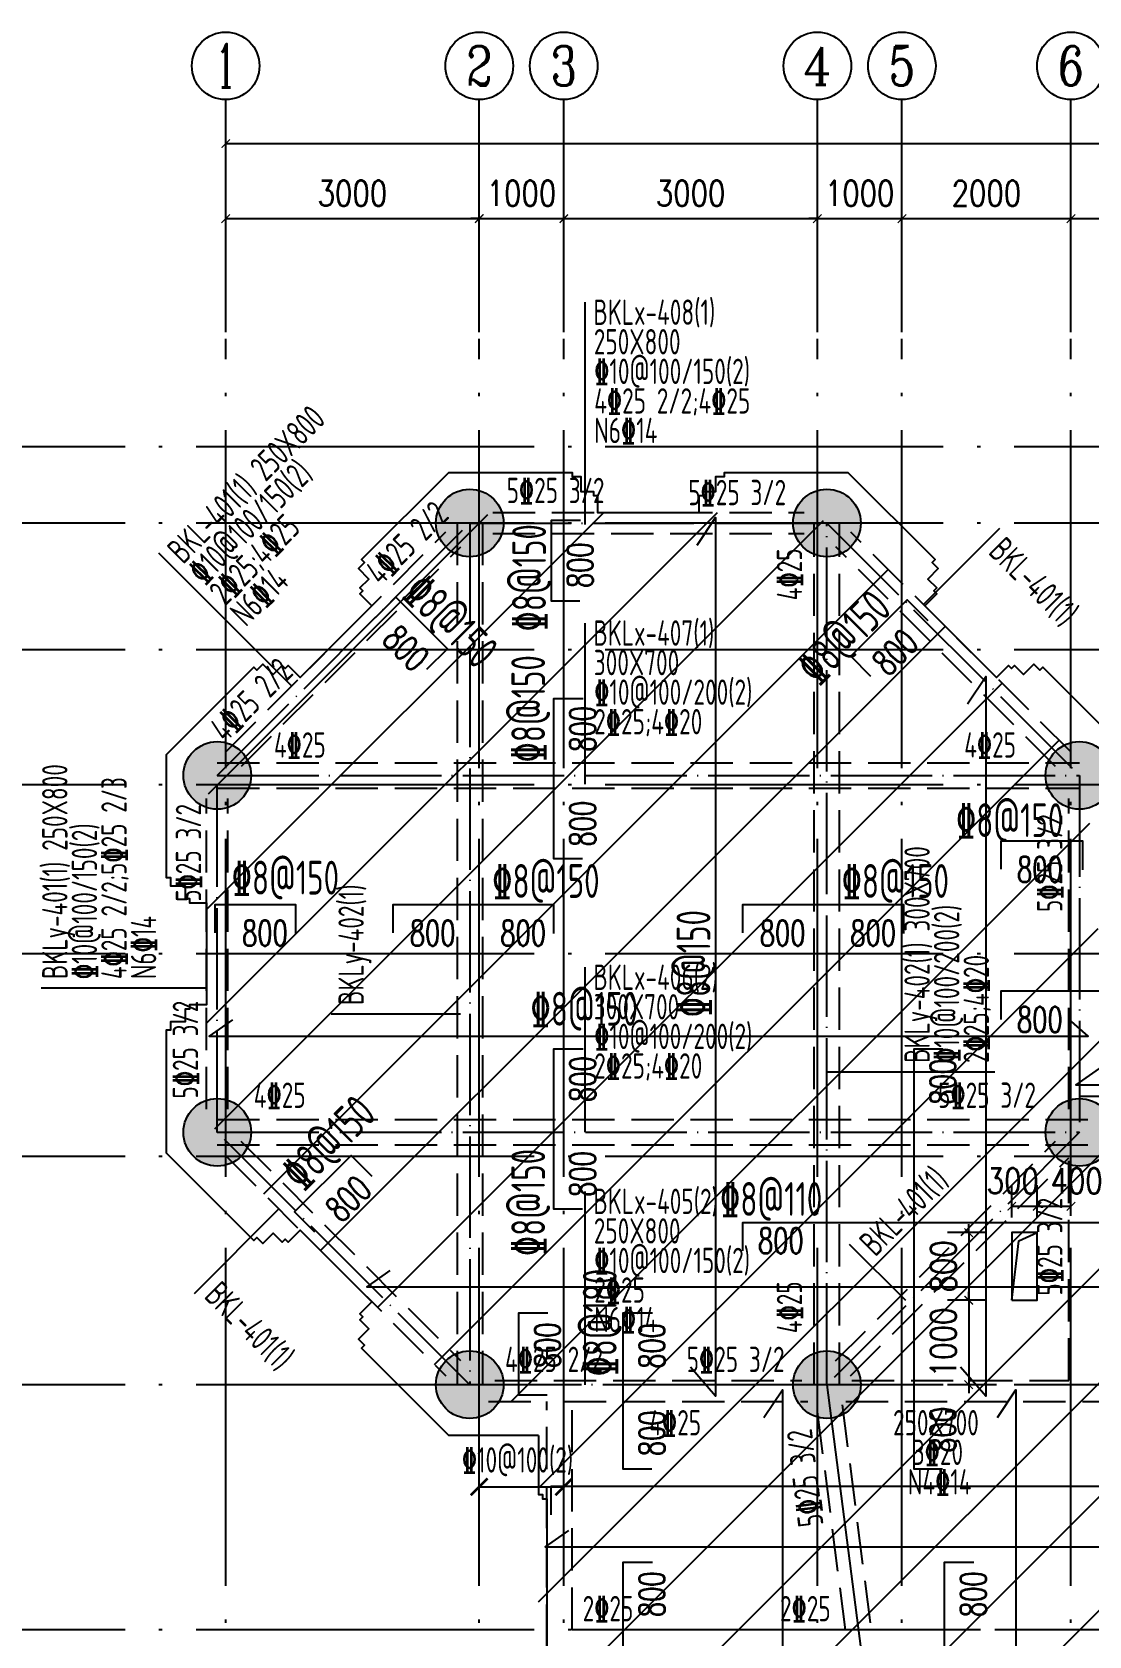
# Model space of a CAD drawing. Header units: millimetres. Extents: x 2998490 to 15040601, y 444546 to 7822218.
# Drawn here: x 14373315 to 14385818, y 7591789 to 7610775 of the extents above; entities that cross this region are included whole.
import ezdxf
from ezdxf.enums import TextEntityAlignment as Align

# ---------------------------------------------------------------- set-up
doc = ezdxf.new("R2010")
doc.units = ezdxf.units.MM
doc.header["$LTSCALE"] = 2000
doc.linetypes.add('DASH', pattern=[0.35, 0.25, -0.1])
doc.linetypes.add('DOTE', pattern=[2.42, 2, -0.2, 0.02, -0.2])
for name, color, linetype in [('3-AXIS', 3, 'Continuous'), ('3-AXIS_TEXT', 7, 'Continuous'), ('3-ban', 84, 'Continuous'), ('3-ban-hatch', 9, 'Continuous'), ('3-ban-rein', 1, 'Continuous'), ('3-ban-TEXT', 7, 'Continuous'), ('3-COLUMN-UP', 2, 'Continuous'), ('3-HATCH', 8, 'Continuous'), ('3-liang-rein-X', 54, 'Continuous'), ('3-liang-rein-Y', 130, 'Continuous'), ('3-liang-R截面-X', 50, 'Continuous'), ('3-liang-R截面-Y', 70, 'Continuous'), ('3-liang-s-1', 44, 'Continuous'), ('3-liang-xu', 120, 'DASH'), ('AXIS', 3, 'Continuous'), ('AXIS_TEXT', 7, 'Continuous'), ('DOTE', 9, 'DOTE')]:
    doc.layers.add(name, color=color, linetype=linetype)
doc.styles.add('_TCH_AXIS', font='COMPLEX', dxfattribs={"bigfont": 'GBCBIG'})
doc.styles.add('COMPLEX', font='COMPLEX')
doc.styles.add('DIM_FONT', font='SIMPLEX', dxfattribs={"width": 0.8, "bigfont": 'HZTXT'})
doc.styles.add('TJ1', font='tj-romans1.shx', dxfattribs={"width": 0.8, "bigfont": 'tj-hztxt1.shx'})
doc.styles.add('TSSD_Rein', font='Tssdeng.shx', dxfattribs={"width": 0.7, "bigfont": 'hztxt.shx'})
doc.dimstyles.new('DIMN100', dxfattribs={"dimtxt": 300, "dimasz": 100, "dimexe": 250, "dimexo": 300, "dimgap": 150, "dimtad": 1, "dimdec": 0, "dimzin": 0, "dimdsep": 46, "dimtxsty": 'DIM_FONT', "dimblk": 'ARCHTICK', "dimcen": 0.09, "dimclrt": 7, "dimazin": 2, "dimtfac": 1, "dimtdec": 0, "dimtix": 1, "dimtmove": 2, "dimatfit": 3, "dimldrblk": 'ARCHTICK', "dimfxl": 0, "dimtolj": 1, "dimtzin": 0, "dimarcsym": 0})

# ---------------------------------------------------------------- blocks, each defined once
blk = doc.blocks.new('_ArchTick')
at = {"color": 0, "linetype": 'ByBlock', "const_width": 0.15}
blk.add_lwpolyline([(-0.5, -0.5), (0.5, 0.5)], dxfattribs=at)
blk = doc.blocks.new('*D101')
at = {"layer": 'AXIS', "color": 0, "lineweight": -2}
for p, q in [((14375606, 7607523), (14375606, 7608816)), ((14378605, 7607523), (14378605, 7608816)), ((14375606, 7608566), (14378605, 7608566))]:
    blk.add_line(p, q, dxfattribs=at)
at = {"layer": 'Defpoints', "color": 0}
for p in [(14378605, 7608566), (14375606, 7607223), (14378605, 7607223)]:
    blk.add_point(p, dxfattribs=at)
at = {"layer": 'AXIS', "color": 0, "lineweight": -2, "xscale": 100, "yscale": 100, "zscale": 100, "rotation": 180}
blk.add_blockref('_ArchTick', (14375606, 7608566), dxfattribs=at)
at = {"layer": 'AXIS', "color": 0, "lineweight": -2, "xscale": 100, "yscale": 100, "zscale": 100}
blk.add_blockref('_ArchTick', (14378605, 7608566), dxfattribs=at)
at = {"layer": 'AXIS', "color": 7, "insert": (14377105, 7608866), "char_height": 300, "attachment_point": 5, "style": 'DIM_FONT'}
blk.add_mtext('\\A1;3000', dxfattribs=at)
blk = doc.blocks.new('*D102')
at = {"layer": 'AXIS', "color": 0, "lineweight": -2}
for p, q in [((14378605, 7607523), (14378605, 7608816)), ((14379606, 7607523), (14379606, 7608816)), ((14378605, 7608566), (14378505, 7608566)), ((14378605, 7608566), (14379606, 7608566)), ((14379606, 7608566), (14379706, 7608566))]:
    blk.add_line(p, q, dxfattribs=at)
at = {"layer": 'Defpoints', "color": 0}
for p in [(14379606, 7608566), (14378605, 7607223), (14379606, 7607223)]:
    blk.add_point(p, dxfattribs=at)
at = {"layer": 'AXIS', "color": 0, "lineweight": -2, "xscale": 100, "yscale": 100, "zscale": 100}
blk.add_blockref('_ArchTick', (14378605, 7608566), dxfattribs=at)
at = {"layer": 'AXIS', "color": 0, "lineweight": -2, "xscale": 100, "yscale": 100, "zscale": 100, "rotation": 180}
blk.add_blockref('_ArchTick', (14379606, 7608566), dxfattribs=at)
at = {"layer": 'AXIS', "color": 7, "insert": (14379105, 7608866), "char_height": 300, "attachment_point": 5, "style": 'DIM_FONT'}
blk.add_mtext('\\A1;1000', dxfattribs=at)
blk = doc.blocks.new('*D103')
at = {"layer": 'AXIS', "color": 0, "lineweight": -2}
for p, q in [((14379606, 7607523), (14379606, 7608816)), ((14382606, 7607523), (14382606, 7608816)), ((14379606, 7608566), (14382606, 7608566))]:
    blk.add_line(p, q, dxfattribs=at)
at = {"layer": 'Defpoints', "color": 0}
for p in [(14382606, 7608566), (14379606, 7607223), (14382606, 7607223)]:
    blk.add_point(p, dxfattribs=at)
at = {"layer": 'AXIS', "color": 0, "lineweight": -2, "xscale": 100, "yscale": 100, "zscale": 100, "rotation": 180}
blk.add_blockref('_ArchTick', (14379606, 7608566), dxfattribs=at)
at = {"layer": 'AXIS', "color": 0, "lineweight": -2, "xscale": 100, "yscale": 100, "zscale": 100}
blk.add_blockref('_ArchTick', (14382606, 7608566), dxfattribs=at)
at = {"layer": 'AXIS', "color": 7, "insert": (14381106, 7608866), "char_height": 300, "attachment_point": 5, "style": 'DIM_FONT'}
blk.add_mtext('\\A1;3000', dxfattribs=at)
blk = doc.blocks.new('*D104')
at = {"layer": 'AXIS', "color": 0, "lineweight": -2}
for p, q in [((14382606, 7607523), (14382606, 7608816)), ((14383606, 7607523), (14383606, 7608816)), ((14382606, 7608566), (14382506, 7608566)), ((14382606, 7608566), (14383606, 7608566)), ((14383606, 7608566), (14383706, 7608566))]:
    blk.add_line(p, q, dxfattribs=at)
at = {"layer": 'Defpoints', "color": 0}
for p in [(14383606, 7608566), (14382606, 7607223), (14383606, 7607223)]:
    blk.add_point(p, dxfattribs=at)
at = {"layer": 'AXIS', "color": 0, "lineweight": -2, "xscale": 100, "yscale": 100, "zscale": 100}
blk.add_blockref('_ArchTick', (14382606, 7608566), dxfattribs=at)
at = {"layer": 'AXIS', "color": 0, "lineweight": -2, "xscale": 100, "yscale": 100, "zscale": 100, "rotation": 180}
blk.add_blockref('_ArchTick', (14383606, 7608566), dxfattribs=at)
at = {"layer": 'AXIS', "color": 7, "insert": (14383106, 7608866), "char_height": 300, "attachment_point": 5, "style": 'DIM_FONT'}
blk.add_mtext('\\A1;1000', dxfattribs=at)
blk = doc.blocks.new('*D105')
at = {"layer": 'AXIS', "color": 0, "lineweight": -2}
for p, q in [((14383606, 7607523), (14383606, 7608816)), ((14385606, 7607523), (14385606, 7608816)), ((14383606, 7608566), (14385606, 7608566))]:
    blk.add_line(p, q, dxfattribs=at)
at = {"layer": 'Defpoints', "color": 0}
for p in [(14385606, 7608566), (14383606, 7607223), (14385606, 7607223)]:
    blk.add_point(p, dxfattribs=at)
at = {"layer": 'AXIS', "color": 0, "lineweight": -2, "xscale": 100, "yscale": 100, "zscale": 100, "rotation": 180}
blk.add_blockref('_ArchTick', (14383606, 7608566), dxfattribs=at)
at = {"layer": 'AXIS', "color": 0, "lineweight": -2, "xscale": 100, "yscale": 100, "zscale": 100}
blk.add_blockref('_ArchTick', (14385606, 7608566), dxfattribs=at)
at = {"layer": 'AXIS', "color": 7, "insert": (14384606, 7608866), "char_height": 300, "attachment_point": 5, "style": 'DIM_FONT'}
blk.add_mtext('\\A1;2000', dxfattribs=at)
blk = doc.blocks.new('*D106')
at = {"layer": 'AXIS', "color": 0, "lineweight": -2}
for p, q in [((14385606, 7607523), (14385606, 7608816)), ((14389606, 7607523), (14389606, 7608816)), ((14385606, 7608566), (14389606, 7608566))]:
    blk.add_line(p, q, dxfattribs=at)
at = {"layer": 'Defpoints', "color": 0}
for p in [(14389606, 7608566), (14385606, 7607223), (14389606, 7607223)]:
    blk.add_point(p, dxfattribs=at)
at = {"layer": 'AXIS', "color": 0, "lineweight": -2, "xscale": 100, "yscale": 100, "zscale": 100, "rotation": 180}
blk.add_blockref('_ArchTick', (14385606, 7608566), dxfattribs=at)
at = {"layer": 'AXIS', "color": 0, "lineweight": -2, "xscale": 100, "yscale": 100, "zscale": 100}
blk.add_blockref('_ArchTick', (14389606, 7608566), dxfattribs=at)
at = {"layer": 'AXIS', "color": 7, "insert": (14387606, 7608866), "char_height": 300, "attachment_point": 5, "style": 'DIM_FONT'}
blk.add_mtext('\\A1;4000', dxfattribs=at)
blk = doc.blocks.new('*D115')
at = {"layer": 'AXIS', "color": 0, "lineweight": -2}
for p, q in [((14375606, 7607523), (14375606, 7609705)), ((14451856, 7607523), (14451856, 7609705)), ((14375606, 7609455), (14451856, 7609455))]:
    blk.add_line(p, q, dxfattribs=at)
at = {"layer": 'Defpoints', "color": 0}
for p in [(14451856, 7609455), (14375606, 7607223), (14451856, 7607223)]:
    blk.add_point(p, dxfattribs=at)
at = {"layer": 'AXIS', "color": 0, "lineweight": -2, "xscale": 100, "yscale": 100, "zscale": 100, "rotation": 180}
blk.add_blockref('_ArchTick', (14375606, 7609455), dxfattribs=at)
at = {"layer": 'AXIS', "color": 0, "lineweight": -2, "xscale": 100, "yscale": 100, "zscale": 100}
blk.add_blockref('_ArchTick', (14451856, 7609455), dxfattribs=at)
at = {"layer": 'AXIS', "color": 7, "insert": (14417563, 7609755), "char_height": 300, "attachment_point": 5, "style": 'DIM_FONT'}
blk.add_mtext('\\A1;76250', dxfattribs=at)
blk = doc.blocks.new('_AXISO')
blk.add_circle((0, 0), 0.5)
at = {"layer": '3-AXIS_TEXT', "style": 'COMPLEX', "width": 1.041667}
blk.add_attdef('A', text='', height=0.56, dxfattribs=at).set_placement((-0.25, -0.28), (0.25, -0.28), align=Align.FIT)
blk = doc.blocks.new('*D1013')
at = {"layer": '3-ban', "color": 0, "lineweight": -2}
for p, q in [((14384906, 7596743), (14384906, 7597125)), ((14385206, 7596743), (14385206, 7597125)), ((14384906, 7596875), (14385206, 7596875))]:
    blk.add_line(p, q, dxfattribs=at)
at = {"layer": 'Defpoints', "color": 0}
for p in [(14385206, 7596875), (14384906, 7596443), (14385206, 7596443)]:
    blk.add_point(p, dxfattribs=at)
at = {"layer": '3-ban', "color": 0, "lineweight": -2, "xscale": 100, "yscale": 100, "zscale": 100, "rotation": 180}
blk.add_blockref('_ArchTick', (14384906, 7596875), dxfattribs=at)
at = {"layer": '3-ban', "color": 0, "lineweight": -2, "xscale": 100, "yscale": 100, "zscale": 100}
blk.add_blockref('_ArchTick', (14385206, 7596875), dxfattribs=at)
at = {"layer": '3-ban', "color": 7, "insert": (14384918, 7597175), "char_height": 300, "attachment_point": 5, "style": 'DIM_FONT'}
blk.add_mtext('\\A1;300', dxfattribs=at)
blk = doc.blocks.new('*D1014')
at = {"layer": '3-ban', "color": 0, "lineweight": -2}
for p, q in [((14385206, 7596743), (14385206, 7597125)), ((14385606, 7596761), (14385606, 7597125)), ((14385206, 7596875), (14385606, 7596875))]:
    blk.add_line(p, q, dxfattribs=at)
at = {"layer": 'Defpoints', "color": 0}
for p in [(14385606, 7596875), (14385206, 7596443), (14385606, 7596461)]:
    blk.add_point(p, dxfattribs=at)
at = {"layer": '3-ban', "color": 0, "lineweight": -2, "xscale": 100, "yscale": 100, "zscale": 100, "rotation": 180}
blk.add_blockref('_ArchTick', (14385206, 7596875), dxfattribs=at)
at = {"layer": '3-ban', "color": 0, "lineweight": -2, "xscale": 100, "yscale": 100, "zscale": 100}
blk.add_blockref('_ArchTick', (14385606, 7596875), dxfattribs=at)
at = {"layer": '3-ban', "color": 7, "insert": (14385673, 7597175), "char_height": 300, "attachment_point": 5, "style": 'DIM_FONT'}
blk.add_mtext('\\A1;400', dxfattribs=at)
blk = doc.blocks.new('*D1015')
at = {"layer": '3-ban', "color": 0, "lineweight": -2}
for p, q in [((14384396, 7596563), (14384396, 7596663)), ((14384606, 7596563), (14384146, 7596563)), ((14384396, 7596563), (14384396, 7595763)), ((14384606, 7595763), (14384146, 7595763)), ((14384396, 7595763), (14384396, 7595663))]:
    blk.add_line(p, q, dxfattribs=at)
at = {"layer": 'Defpoints', "color": 0}
for p in [(14384906, 7596563), (14384396, 7595763), (14384906, 7595763)]:
    blk.add_point(p, dxfattribs=at)
at = {"layer": '3-ban', "color": 0, "lineweight": -2, "xscale": 100, "yscale": 100, "zscale": 100}
for p, rotation in [((14384396, 7596563), 270), ((14384396, 7595763), 90)]:
    blk.add_blockref('_ArchTick', p, dxfattribs=dict(at, rotation=rotation))
at = {"layer": '3-ban', "color": 7, "insert": (14384096, 7596163), "char_height": 300, "attachment_point": 5, "rotation": 90, "style": 'DIM_FONT'}
blk.add_mtext('\\A1;800', dxfattribs=at)
blk = doc.blocks.new('*D1016')
at = {"layer": '3-ban', "color": 0, "lineweight": -2}
for p, q in [((14384396, 7595763), (14384396, 7595863)), ((14384606, 7595763), (14384146, 7595763)), ((14384396, 7595763), (14384396, 7594763)), ((14384724, 7594763), (14384146, 7594763)), ((14384396, 7594763), (14384396, 7594663))]:
    blk.add_line(p, q, dxfattribs=at)
at = {"layer": 'Defpoints', "color": 0}
for p in [(14384906, 7595763), (14384396, 7594763), (14385024, 7594763)]:
    blk.add_point(p, dxfattribs=at)
at = {"layer": '3-ban', "color": 0, "lineweight": -2, "xscale": 100, "yscale": 100, "zscale": 100}
for p, rotation in [((14384396, 7595763), 270), ((14384396, 7594763), 90)]:
    blk.add_blockref('_ArchTick', p, dxfattribs=dict(at, rotation=rotation))
at = {"layer": '3-ban', "color": 7, "insert": (14384096, 7595263), "char_height": 300, "attachment_point": 5, "rotation": 90, "style": 'DIM_FONT'}
blk.add_mtext('\\A1;1000', dxfattribs=at)
blk = doc.blocks.new('*D1078')
at = {"layer": '3-liang-rein-X', "color": 0, "lineweight": -2}
for p, q in [((14378605, 7593531), (14378605, 7594054)), ((14379606, 7593531), (14379606, 7594054)), ((14378605, 7593554), (14379606, 7593554))]:
    blk.add_line(p, q, dxfattribs=at)
at = {"layer": 'Defpoints', "color": 0}
for p in [(14379606, 7593554), (14378605, 7592931), (14379606, 7592931)]:
    blk.add_point(p, dxfattribs=at)
at = {"layer": '3-liang-rein-X', "color": 0, "lineweight": -2, "xscale": 200, "yscale": 200, "zscale": 200, "rotation": 180}
blk.add_blockref('_ArchTick', (14378605, 7593554), dxfattribs=at)
at = {"layer": '3-liang-rein-X', "color": 0, "lineweight": -2, "xscale": 200, "yscale": 200, "zscale": 200}
blk.add_blockref('_ArchTick', (14379606, 7593554), dxfattribs=at)

msp = doc.modelspace()

# ---------------------------------------------------------------- hatches: boundary and pattern name
at = {"layer": '3-ban-hatch'}
h = msp.add_hatch(dxfattribs=at)
h.set_pattern_fill('ANSI31', color=8, scale=300, style=0)
h.set_pattern_definition([(45, (-3453.4, -83662.9), (-673.51921, 673.51921), [])])
h.paths.add_polyline_path([(14379305.5, 7588163.1), (14379305.5, 7594563.1), (14378716.6, 7594563.1), (14378211.8, 7594867.6), (14375608.4, 7597470.4), (14375379.3, 7598024.5), (14375379.3, 7601703.3), (14375609.6, 7602257), (14378211.6, 7604859), (14378765.7, 7605088.1), (14382445.1, 7605088.1), (14382999.1, 7604858.8), (14385600.8, 7602257.2), (14385830.5, 7601703.3), (14385830.5, 7600163.1), (14389305.5, 7600163.1), (14389305.5, 7594563.1), (14387305.5, 7594563.1), (14387305.5, 7591865.1), (14389305.5, 7591863.1), (14389305.5, 7591563.1), (14452155.5, 7591563.1), (14452155.5, 7588163.1)])
at = {"layer": '3-HATCH'}
h = msp.add_hatch(color=256, dxfattribs=at)
edge = h.paths.add_edge_path()
edge.add_arc((14378493.3, 7604963.1), 400, 0, 360)
h = msp.add_hatch(color=256, dxfattribs=at)
edge = h.paths.add_edge_path()
edge.add_arc((14382718.3, 7604963.1), 400, 0, 360)
h = msp.add_hatch(color=256, dxfattribs=at)
edge = h.paths.add_edge_path()
edge.add_arc((14375505.8, 7601975.6), 400, 0, 360)
h = msp.add_hatch(color=256, dxfattribs=at)
edge = h.paths.add_edge_path()
edge.add_arc((14385705.8, 7601975.6), 400, 0, 360)
h = msp.add_hatch(color=256, dxfattribs=at)
edge = h.paths.add_edge_path()
edge.add_arc((14375505.8, 7597750.6), 400, 0, 360)
h = msp.add_hatch(color=256, dxfattribs=at)
edge = h.paths.add_edge_path()
edge.add_arc((14385705.8, 7597750.6), 400, 0, 360)
h = msp.add_hatch(color=256, dxfattribs=at)
edge = h.paths.add_edge_path()
edge.add_arc((14378493.3, 7594763.1), 400, 0, 360)
h = msp.add_hatch(color=256, dxfattribs=at)
edge = h.paths.add_edge_path()
edge.add_arc((14382718.3, 7594763.1), 400, 0, 360)

# ---------------------------------------------------------------- linework, layer by layer
at = {"layer": '3-AXIS', "color": 15, "linetype": 'DOTE'}
for p, q in [((14375605.6, 7577863.1), (14375605.6, 7607143.2)), ((14378605.1, 7577863.1), (14378605.1, 7607143.3)), ((14379605.6, 7577863.1), (14379605.6, 7607143.2)), ((14382606, 7577863.1), (14382606, 7607143.3)), ((14383605.6, 7577863.1), (14383605.6, 7607143.2)), ((14385605.6, 7577863.1), (14385605.6, 7607143.2)), ((14451855.6, 7605863.1), (14370566.4, 7605863.1)), ((14451855.6, 7604963.1), (14370566.4, 7604963.1)), ((14451855.6, 7603463.1), (14370566.4, 7603463.1)), ((14451855.6, 7601863.1), (14370566.4, 7601863.1)), ((14451855.6, 7599863.1), (14370566.4, 7599863.1)), ((14451855.6, 7597463.1), (14370566.4, 7597463.1)), ((14451855.6, 7594763.1), (14370566.4, 7594763.1)), ((14382718.5, 7594760.7), (14383605.6, 7587863.1)), ((14451855.6, 7591863.1), (14370566.4, 7591863.1))]:
    msp.add_line(p, q, dxfattribs=at)
at = {"layer": '3-ban-rein'}
for points in [[(14379796.9, 7604038.1), (14379458.9, 7604038.1), (14379458.9, 7604995.7), (14379804.9, 7604995.7)], [(14381183, 7604701.7), (14381401, 7605027.3), (14381401, 7594627.4), (14381103.5, 7594969.5)], [(14377378.9, 7603844.9), (14377617.9, 7604083.9), (14378227.9, 7603473.9), (14377983.2, 7603229.2)], [(14383239, 7603148.3), (14383000, 7603387.3), (14383667.4, 7604054.6), (14383912, 7603810)], [(14384380.1, 7602821), (14384598.1, 7603146.6), (14384598.1, 7594627.4), (14384300.6, 7594969.5)], [(14379826.9, 7600986.1), (14379489, 7600986.1), (14379489, 7602886.1), (14379835, 7602886.1)], [(14384780.5, 7600864.2), (14384780.5, 7601202.1), (14385743.5, 7601202.1), (14385743.5, 7600856.1)], [(14375481.8, 7600110.8), (14375481.8, 7600448.7), (14376430.5, 7600448.7), (14376430.5, 7600102.7)], [(14377585.2, 7600110.8), (14377585.2, 7600448.7), (14379485.2, 7600448.7), (14379485.2, 7600102.7)], [(14381725.8, 7600110.8), (14381725.8, 7600448.7), (14383625.8, 7600448.7), (14383625.8, 7600102.7)], [(14384780.5, 7599087.3), (14384780.5, 7599425.2), (14386630.5, 7599425.2), (14386630.5, 7599079.2)], [(14375684.9, 7599081.6), (14375411.2, 7598888.2), (14385809.6, 7598888.2), (14385580.2, 7599091.3)], [(14379826.9, 7596840.1), (14379489, 7596840.1), (14379489, 7598740.1), (14379835, 7598740.1)], [(14384087.5, 7593763.1), (14383749.6, 7593763.1), (14383749.6, 7598740.1), (14384095.6, 7598740.1)], [(14385938.1, 7598507.5), (14385664.5, 7598314.1), (14389625.1, 7598314.1), (14389395.8, 7598517.2)], [(14376660.1, 7596569.5), (14376421.2, 7596808.4), (14377088.5, 7597475.8), (14377333.2, 7597231.1)], [(14381725.8, 7596346.6), (14381725.8, 7596684.6), (14386630.5, 7596684.6), (14386630.5, 7596338.6)], [(14377548.4, 7596116.2), (14377274.8, 7595922.7), (14389621.3, 7595922.7), (14389392, 7596125.8)], [(14379410.3, 7594640), (14379072.4, 7594640), (14379072.4, 7595613.1), (14379418.4, 7595613.1)], [(14380646.3, 7593763.1), (14380308.4, 7593763.1), (14380308.4, 7595613.1), (14380654.4, 7595613.1)], [(14381973.4, 7594375.6), (14382191.4, 7594701.2), (14382191.4, 7587897.2), (14381893.9, 7588239.3)], [(14384737.2, 7594375.6), (14384955.2, 7594701.2), (14384955.2, 7587897.2), (14384657.6, 7588239.3)], [(14379454.6, 7593222.3), (14379454.6, 7593560.3), (14387419.9, 7593560.3), (14387419.9, 7593214.3)], [(14379660.4, 7593036.2), (14379386.7, 7592842.7), (14387474.9, 7592842.7), (14387245.5, 7593045.8)], [(14380646.3, 7587902.7), (14380308.4, 7587902.7), (14380308.4, 7592663.1), (14380654.4, 7592663.1)], [(14384448.9, 7587902.7), (14384111, 7587902.7), (14384111, 7592663.1), (14384457, 7592663.1)]]:
    msp.add_lwpolyline(points, dxfattribs=at)
at = {"layer": '3-COLUMN-UP'}
for centre in [(14378493.3, 7604963.1), (14382718.3, 7604963.1), (14375505.8, 7601975.6), (14385705.8, 7601975.6), (14375505.8, 7597750.6), (14385705.8, 7597750.6), (14378493.3, 7594763.1), (14382718.3, 7594763.1)]:
    msp.add_circle(centre, 400, dxfattribs=at)
at = {"layer": '3-liang-R截面-X'}
for p, q in [((14379852.8, 7607576.5), (14379852.8, 7604944.9)), ((14379852.8, 7603778.9), (14379852.8, 7601873.3)), ((14379852.8, 7599704.1), (14379852.8, 7597750.6)), ((14379852.8, 7597051.5), (14379852.8, 7594763.1))]:
    msp.add_line(p, q, dxfattribs=at)
at = {"layer": '3-liang-R截面-Y'}
for p, q in [((14384759.5, 7604897.7), (14383859.9, 7603998.1)), ((14374809.9, 7604610.4), (14376386.7, 7603033.5)), ((14373424.4, 7599460.1), (14375380.6, 7599460.1)), ((14376855.3, 7599153.1), (14378385.2, 7599153.1)), ((14382730, 7598468.1), (14384705.9, 7598468.1)), ((14385705.8, 7598177.7), (14388006.5, 7598177.7)), ((14376235.8, 7596843.7), (14375231.6, 7595839.5)), ((14382983.1, 7596428.5), (14383647.9, 7595763.7))]:
    msp.add_line(p, q, dxfattribs=at)
at = {"layer": '3-liang-s-1'}
for points in [[(14379305.6, 7594163.1), (14378244.8, 7594163.1), (14377211.7, 7595196.2), (14377247, 7595231.5), (14377176.3, 7595302.3), (14377300.1, 7595426), (14377194, 7595532.1), (14377229.3, 7595567.4), (14377194, 7595602.8), (14377335.4, 7595744.2), (14376486.9, 7596592.7), (14376345.5, 7596451.3), (14376310.1, 7596486.7), (14376274.8, 7596451.3), (14376168.7, 7596557.4), (14376044.9, 7596433.6), (14375974.2, 7596504.3), (14375938.9, 7596469), (14374905.8, 7597502.1), (14374905.8, 7598963.1), (14374955.8, 7598963.1), (14374955.8, 7599063.1), (14375130.8, 7599063.1), (14375130.8, 7599213.1), (14375180.8, 7599213.1), (14375180.8, 7599263.1), (14375380.8, 7599263.1), (14375380.8, 7600463.1), (14375180.8, 7600463.1), (14375180.8, 7600513.1), (14375130.8, 7600513.1), (14375130.8, 7600663.1), (14374955.8, 7600663.1), (14374955.8, 7600763.1), (14374905.8, 7600763.1), (14374905.8, 7602224.1), (14375938.9, 7603257.2), (14375974.2, 7603221.9), (14376044.9, 7603292.6), (14376168.7, 7603168.8), (14376274.8, 7603274.9), (14376310.1, 7603239.5), (14376345.5, 7603274.9), (14376486.9, 7603133.5), (14377335.4, 7603982), (14377194, 7604123.4), (14377229.3, 7604158.8), (14377194, 7604194.1), (14377300.1, 7604300.2), (14377176.3, 7604423.9), (14377247, 7604494.6), (14377211.7, 7604530), (14378244.8, 7605563.1), (14379705.8, 7605563.1), (14379705.8, 7605513.1), (14379805.8, 7605513.1), (14379805.8, 7605338.1), (14379955.8, 7605338.1), (14379955.8, 7605288.1), (14380005.8, 7605288.1), (14380005.8, 7605088.1), (14381205.8, 7605088.1), (14381205.8, 7605288.1), (14381255.8, 7605288.1), (14381255.8, 7605338.1), (14381405.8, 7605338.1), (14381405.8, 7605513.1), (14381505.8, 7605513.1), (14381505.8, 7605563.1), (14382966.8, 7605563.1), (14383999.9, 7604530), (14383964.5, 7604494.6), (14384035.2, 7604423.9), (14383911.5, 7604300.2), (14384017.6, 7604194.1), (14383982.2, 7604158.8), (14384017.6, 7604123.4), (14383876.1, 7603982), (14384724.7, 7603133.5), (14384866.1, 7603274.9), (14384901.5, 7603239.5), (14384936.8, 7603274.9), (14385042.9, 7603168.8), (14385166.6, 7603292.6), (14385237.3, 7603221.9), (14385272.7, 7603257.2), (14386305.8, 7602224.1)], [(14384905.6, 7595763.1), (14384988.9, 7596465.4), (14385205.6, 7596563.1)], [(14379305.6, 7594163.1), (14379305.6, 7593463.1), (14379355.6, 7593463.1), (14379355.6, 7593413.1), (14379405.6, 7593413.1), (14379405.6, 7589313.1)]]:
    msp.add_lwpolyline(points, dxfattribs=at)
msp.add_lwpolyline([(14384905.6, 7595763.1), (14385205.6, 7595763.1), (14385205.6, 7596563.1), (14384905.6, 7596563.1)], close=True, dxfattribs=at)
at = {"layer": '3-liang-xu'}
for p, q in [((14378343.3, 7604963.1), (14378343.3, 7594763.1)), ((14378643.3, 7604963.1), (14378643.3, 7594763.1)), ((14378765.7, 7605088.1), (14382448.9, 7605088.1)), ((14382568.3, 7594763.1), (14382567.5, 7604962.4)), ((14382868.3, 7594763.1), (14382867.5, 7604962.5)), ((14375609.6, 7602257), (14378211.6, 7604859)), ((14378765.8, 7604838.1), (14382448.9, 7604838.1)), ((14385600.8, 7602257.2), (14383001.9, 7604856.1)), ((14375792.3, 7602086.1), (14378388.1, 7604681.9)), ((14385424.2, 7602080.3), (14382823.5, 7604680.9)), ((14375505.8, 7602125.6), (14385705.8, 7602125.6)), ((14375379.3, 7598024.5), (14375379.3, 7601703.3)), ((14375505.8, 7601825.6), (14385705.8, 7601825.6)), ((14375629.3, 7598024.5), (14375629.3, 7601703.3)), ((14385580.5, 7598024.5), (14385580.5, 7601703.3)), ((14375505.8, 7597900.6), (14389291, 7597900.6)), ((14375505.8, 7597600.6), (14389291, 7597600.6)), ((14375785.4, 7597647), (14378385.2, 7595047.9)), ((14382822.2, 7595044.5), (14385424.5, 7597646.8)), ((14375608.4, 7597470.4), (14378211.8, 7594867.6)), ((14382999.2, 7594867.9), (14385580.5, 7597449.2)), ((14385580.5, 7594813.1), (14385580.5, 7597449.2)), ((14378788.8, 7594813.1), (14382422.3, 7594813.1)), ((14383013.9, 7594813.1), (14385580.5, 7594813.1)), ((14378716.6, 7594563.1), (14379305.5, 7594563.1)), ((14379405.5, 7588163.1), (14379405.5, 7594563.1)), ((14379605.5, 7594563.1), (14382494.5, 7594563.1)), ((14379705.5, 7591863.1), (14379705.5, 7594563.1)), ((14382937.1, 7591863.1), (14382602.2, 7594486.4)), ((14382899.8, 7594524.4), (14383239.6, 7591863.1)), ((14382941.7, 7594563.1), (14387305.5, 7594563.1)), ((14382937.1, 7591863.1), (14379705.5, 7591863.1)), ((14387305.5, 7591863.1), (14383239.6, 7591863.1))]:
    msp.add_line(p, q, dxfattribs=at)
at = {"layer": 'AXIS'}
for p, q in [((14375605.6, 7607222.5), (14375605.6, 7609974.6)), ((14378605.1, 7607222.5), (14378605.1, 7609974.6)), ((14379605.6, 7607222.5), (14379605.6, 7609974.6)), ((14382606, 7607222.5), (14382606, 7609974.6)), ((14383605.6, 7607222.5), (14383605.6, 7609974.6)), ((14385605.6, 7607222.5), (14385605.6, 7609974.6))]:
    msp.add_line(p, q, dxfattribs=at)
at = {"layer": 'DOTE', "ltscale": 0.3}
for p, q in [((14378493.3, 7604963.1), (14378493.3, 7594763.1)), ((14382718.3, 7594763.1), (14382717.5, 7604962.5)), ((14375505.8, 7601975.6), (14385705.8, 7601975.6)), ((14375505.8, 7597750.6), (14385705.8, 7597750.6))]:
    msp.add_line(p, q, dxfattribs=at)
msp.add_lwpolyline([(14385705.8, 7601975.6), (14385705.8, 7597750.6), (14382718.3, 7594763.1), (14378493.3, 7594763.1), (14375505.8, 7597750.6), (14375505.8, 7601975.6), (14378493.3, 7604963.1), (14382718.3, 7604963.1)], close=True, dxfattribs=at)

# ---------------------------------------------------------------- block references
at = {"layer": 'AXIS'}
ref = msp.add_blockref('_AXISO', (14375605.6, 7610374.6), dxfattribs=dict(at, xscale=800, yscale=800, zscale=800))
ref.add_attrib('A', '1', dxfattribs={"layer": 'AXIS_TEXT', "height": 514.7, "style": '_TCH_AXIS'}).set_placement((14375495.3, 7610117.2), (14375715.9, 7610117.2), align=Align.FIT)
ref = msp.add_blockref('_AXISO', (14378605.1, 7610374.6), dxfattribs=dict(at, xscale=800, yscale=800, zscale=800))
ref.add_attrib('A', '2', dxfattribs={"layer": 'AXIS_TEXT', "height": 465.9, "style": '_TCH_AXIS'}).set_placement((14378449.8, 7610141.6), (14378760.4, 7610141.6), align=Align.FIT)
ref = msp.add_blockref('_AXISO', (14379605.6, 7610374.6), dxfattribs=dict(at, xscale=800, yscale=800, zscale=800))
ref.add_attrib('A', '3', dxfattribs={"layer": 'AXIS_TEXT', "height": 465.9, "style": '_TCH_AXIS'}).set_placement((14379450.2, 7610141.6), (14379760.9, 7610141.6), align=Align.FIT)
ref = msp.add_blockref('_AXISO', (14382606, 7610374.6), dxfattribs=dict(at, xscale=800, yscale=800, zscale=800))
ref.add_attrib('A', '4', dxfattribs={"layer": 'AXIS_TEXT', "height": 445.4, "style": '_TCH_AXIS'}).set_placement((14382436.3, 7610151.9), (14382775.7, 7610151.9), align=Align.FIT)
ref = msp.add_blockref('_AXISO', (14383605.6, 7610374.6), dxfattribs=dict(at, xscale=800, yscale=800, zscale=800))
ref.add_attrib('A', '5', dxfattribs={"layer": 'AXIS_TEXT', "height": 465.9, "style": '_TCH_AXIS'}).set_placement((14383450.2, 7610141.6), (14383760.9, 7610141.6), align=Align.FIT)
ref = msp.add_blockref('_AXISO', (14385605.6, 7610374.6), dxfattribs=dict(at, xscale=800, yscale=800, zscale=800))
ref.add_attrib('A', '6', dxfattribs={"layer": 'AXIS_TEXT', "height": 465.9, "style": '_TCH_AXIS'}).set_placement((14385450.2, 7610141.6), (14385760.9, 7610141.6), align=Align.FIT)

# ---------------------------------------------------------------- texts
at = {"layer": '3-ban', "style": 'TSSD_Rein', "width": 0.7}
for s, rotation, p in [('%%1328@150', 89.99419, (14379395.4, 7603680)), ('%%1328@150', 315, (14377678.3, 7604112.2)), ('%%1328@150', 45, (14382608.6, 7603022.3)), ('%%1328@150', 89.99419, (14379384.6, 7602129.3)), ('%%1328@150', 359.99419, (14384246.1, 7601245.8, -5065)), ('%%1328@150', 359.99419, (14375676.9, 7600565.3, -5065)), ('%%1328@150', 359.99419, (14378759.5, 7600525.8, -5065)), ('%%1328@150', 359.99419, (14382893.2, 7600525.8, -5065)), ('%%1328@150', 89.99419, (14381339.6, 7599112.2, -5065)), ('%%1328@150', 359.99419, (14379212.6, 7599013.1, -5065)), ('%%1328@150', 45, (14376511, 7597039.8)), ('%%1328@150', 89.99419, (14379384.6, 7596284.7)), ('%%1328@110', 359.99419, (14381454.7, 7596761.6, -5065)), ('%%1328@180', 89.99419, (14380231.3, 7594860.1, -5065))]:
    msp.add_text(s, height=400, rotation=rotation, dxfattribs=at).set_placement(p)
at = {"layer": '3-ban-TEXT', "style": 'TJ1', "width": 0.7}
for rotation, p in [(90, (14379948.8, 7604193.6)), (315, (14377442.3, 7603566.5)), (45, (14383442, 7603136.5)), (90, (14379978.9, 7602256)), (90, (14379978.9, 7601133)), (90, (14379978.9, 7598109.9)), (90, (14384239.4, 7598079.5)), (90, (14379978.9, 7596987)), (45, (14376972.8, 7596667.3)), (90, (14379562.3, 7594959.5)), (90, (14380798.3, 7594952.5)), (90, (14380798.3, 7593918.6)), (90, (14384239.4, 7593958.7)), (90, (14380798.3, 7592012.8)), (90, (14384600.9, 7592012.8))]:
    msp.add_text('800', height=300, rotation=rotation, dxfattribs=at).set_placement(p)
for p in [(14384968, 7600712.2), (14375800.3, 7599958.8), (14377783.4, 7599958.8), (14378855, 7599958.8), (14381924.1, 7599958.8), (14382995.7, 7599958.8), (14384968, 7598935.3), (14381903.3, 7596317.4)]:
    msp.add_text('800', height=300, dxfattribs=at).set_placement(p)
at = {"layer": '3-liang-rein-X', "style": 'TSSD_Rein', "width": 0.7}
for s, p in [('%%13210@100/150(2)', (14379965.7, 7606608.8)), ('4%%13225 2/2;4%%13225', (14379965.7, 7606258.9)), ('N6%%13214', (14379965.7, 7605908.9)), ('5%%13225 3/2', (14378929.6, 7605198.6)), ('5%%13225 3/2', (14381078.7, 7605174.3)), ('%%13210@100/200(2)', (14379965.7, 7602811.3)), ('2%%13225;4%%13220', (14379965.7, 7602461.3)), ('4%%13225', (14376176.5, 7602186.1)), ('4%%13225', (14384343, 7602186.1)), ('%%13210@100/200(2)', (14379965.7, 7598736.5)), ('2%%13225;4%%13220', (14379965.7, 7598386.5)), ('4%%13225', (14375938, 7598040.1)), ('5%%13225 3/2', (14384034.4, 7598040.1)), ('%%13210@100/150(2)', (14379965.7, 7596083.8)), ('2%%13225', (14379965.7, 7595733.9)), ('N6%%13214', (14379965.7, 7595383.9)), ('4%%13225 2/2', (14378910.3, 7594913.1)), ('5%%13225 3/2', (14381059.7, 7594913.1)), ('4%%13225', (14380617.3, 7594163.1)), ('3%%13220', (14383734.5, 7593813.1)), ('%%13210@100(2)', (14378400, 7593722.7)), ('N4%%13214', (14383675.8, 7593463.1)), ('2%%13225', (14379828.7, 7591963.1)), ('2%%13225', (14382163.7, 7591963.1))]:
    msp.add_text(s, height=300, dxfattribs=at).set_placement(p)
at = {"layer": '3-liang-rein-Y', "style": 'TSSD_Rein', "width": 0.7}
for s, rotation, p in [('%%13210@100/150(2)', 45, (14375350, 7604217.6)), ('4%%13225 2/2', 45, (14377444.6, 7604213.7)), ('2%%13225;4%%13225', 45, (14375597.5, 7603970.1)), ('4%%13225', 90, (14382425.8, 7604048.8)), ('N6%%13214', 45, (14375845, 7603722.6)), ('4%%13225 2/2', 45, (14375602.8, 7602357.2)), ('4%%13225 2/2;5%%13225 2/3', 90, (14374434.1, 7599564.3)), ('5%%13225 3/2', 90, (14375315.3, 7600480)), ('%%13210@100/150(2)', 90, (14374084.1, 7599564.3)), ('5%%13225 3/2', 90, (14385505.6, 7600358.3)), ('%%13210@100/200(2)', 90, (14384285.5, 7598572.3)), ('N6%%13214', 90, (14374784.1, 7599564.3)), ('2%%13225;4%%13220', 90, (14384635.5, 7598572.3)), ('5%%13225 3/2', 90, (14375279, 7598150.4)), ('5%%13225 3/2', 90, (14385505.6, 7595818.3)), ('4%%13225', 90, (14382425.8, 7595372.9)), ('5%%13225 3/2', 97, (14382679.1, 7593102.9))]:
    msp.add_text(s, height=300, rotation=rotation, dxfattribs=at).set_placement(p)
at = {"layer": '3-liang-R截面-X', "style": 'TSSD_Rein', "width": 0.7}
for s, p in [('BKLx-408(1)', (14379956, 7607308.8)), ('250X800', (14379960.8, 7606958.8)), ('BKLx-407(1)', (14379956, 7603511.2)), ('300X700', (14379960.8, 7603161.3)), ('BKLx-406(2)', (14379956, 7599436.5)), ('300X700', (14379960.8, 7599086.5)), ('BKLx-405(2)', (14379956, 7596783.8)), ('250X800', (14379960.8, 7596433.8)), ('250X700', (14383500.8, 7594163.1))]:
    msp.add_text(s, height=300, dxfattribs=at).set_placement(p)
at = {"layer": '3-liang-R截面-Y', "style": 'TSSD_Rein', "width": 0.7}
for s, rotation, p in [('BKL-401(1) 250X800', 45, (14375102.6, 7604465.1)), ('BKL-401(1)', 315, (14384616.2, 7604607.1)), ('BKLy-401(1) 250X800', 90, (14373734.1, 7599564.3)), ('BKLy-402(1) 300X700', 90, (14383935.6, 7598572.3)), ('BKLy-402(1)', 90, (14377239.6, 7599257.3)), ('BKL-401(1)', 45, (14383290.7, 7596268.2)), ('BKL-401(1)', 315, (14375337.6, 7595798.1))]:
    msp.add_text(s, height=300, rotation=rotation, dxfattribs=at).set_placement(p)

# ---------------------------------------------------------------- dimensions: what is measured, and where the dimension line sits
at = {"layer": '3-ban'}
for base, p1, p2, picture, middle in [((14385205.6, 7596875.2), (14384905.6, 7596443.1), (14385205.6, 7596443.1), '*D1013', (14384917.6, 7597175.2)), ((14385605.6, 7596875.2), (14385205.6, 7596443.1), (14385605.6, 7596461), '*D1014', (14385672.9, 7597175.2))]:
    dim = msp.add_linear_dim(base=base, p1=p1, p2=p2, dimstyle='DIMN100', dxfattribs=at)
    dim.commit()
    dim.dimension.update_dxf_attribs({"geometry": picture, "text_midpoint": middle, "dimtype": 160})
for base, p1, p2, picture, middle in [((14384395.6, 7595763.1), (14384905.6, 7596563.1), (14384905.6, 7595763.1), '*D1015', (14384095.6, 7596163.1)), ((14384395.6, 7594763.1), (14384905.6, 7595763.1), (14385023.5, 7594763.1), '*D1016', (14384095.6, 7595263.1))]:
    dim = msp.add_linear_dim(base=base, p1=p1, p2=p2, angle=90, dimstyle='DIMN100', dxfattribs=at)
    dim.commit()
    dim.dimension.update_dxf_attribs({"geometry": picture, "text_midpoint": middle})
at = {"layer": '3-liang-rein-X'}
dim = msp.add_linear_dim(base=(14379605.6, 7593553.8), p1=(14378605.1, 7592931), p2=(14379605.6, 7592931), text=' ', dimstyle='DIMN100', override={"dimscale": 2}, dxfattribs=at)
dim.commit()
dim.dimension.update_dxf_attribs({"geometry": '*D1078', "text_midpoint": (14379105.3, 7593553.8)})
at = {"layer": 'AXIS'}
dim = msp.add_linear_dim(base=(14451855.6, 7609455.1), p1=(14375605.6, 7607222.5), p2=(14451855.6, 7607222.5), angle=360, dimstyle='DIMN100', dxfattribs=at)
dim.commit()
dim.dimension.update_dxf_attribs({"geometry": '*D115', "text_midpoint": (14417562.7, 7609755.1), "dimtype": 161})
for p1, p2, distance, picture, middle in [((14375605.564, 7607222.5442), (14378605.1206, 7607222.5442), 1343.0141, '*D101', (14377105.3423, 7608865.5583)), ((14378605.1206, 7607222.5442), (14379605.5607, 7607222.5442), 1343.0141, '*D102', (14379105.3407, 7608865.5583)), ((14379605.6, 7607222.5), (14382606, 7607222.5), 1343, '*D103', (14381105.8, 7608865.6)), ((14382606, 7607222.5), (14383605.6, 7607222.5), 1343, '*D104', (14383105.8, 7608865.6)), ((14383605.6, 7607222.5), (14385605.6, 7607222.5), 1343, '*D105', (14384605.6, 7608865.6)), ((14385605.6, 7607222.5), (14389605.6, 7607222.5), 1343, '*D106', (14387605.6, 7608865.6))]:
    dim = msp.add_aligned_dim(p1=p1, p2=p2, distance=distance, dimstyle='DIMN100', dxfattribs=at)
    dim.commit()
    dim.dimension.update_dxf_attribs({"geometry": picture, "text_midpoint": middle})

doc.saveas('drawing.dxf')
